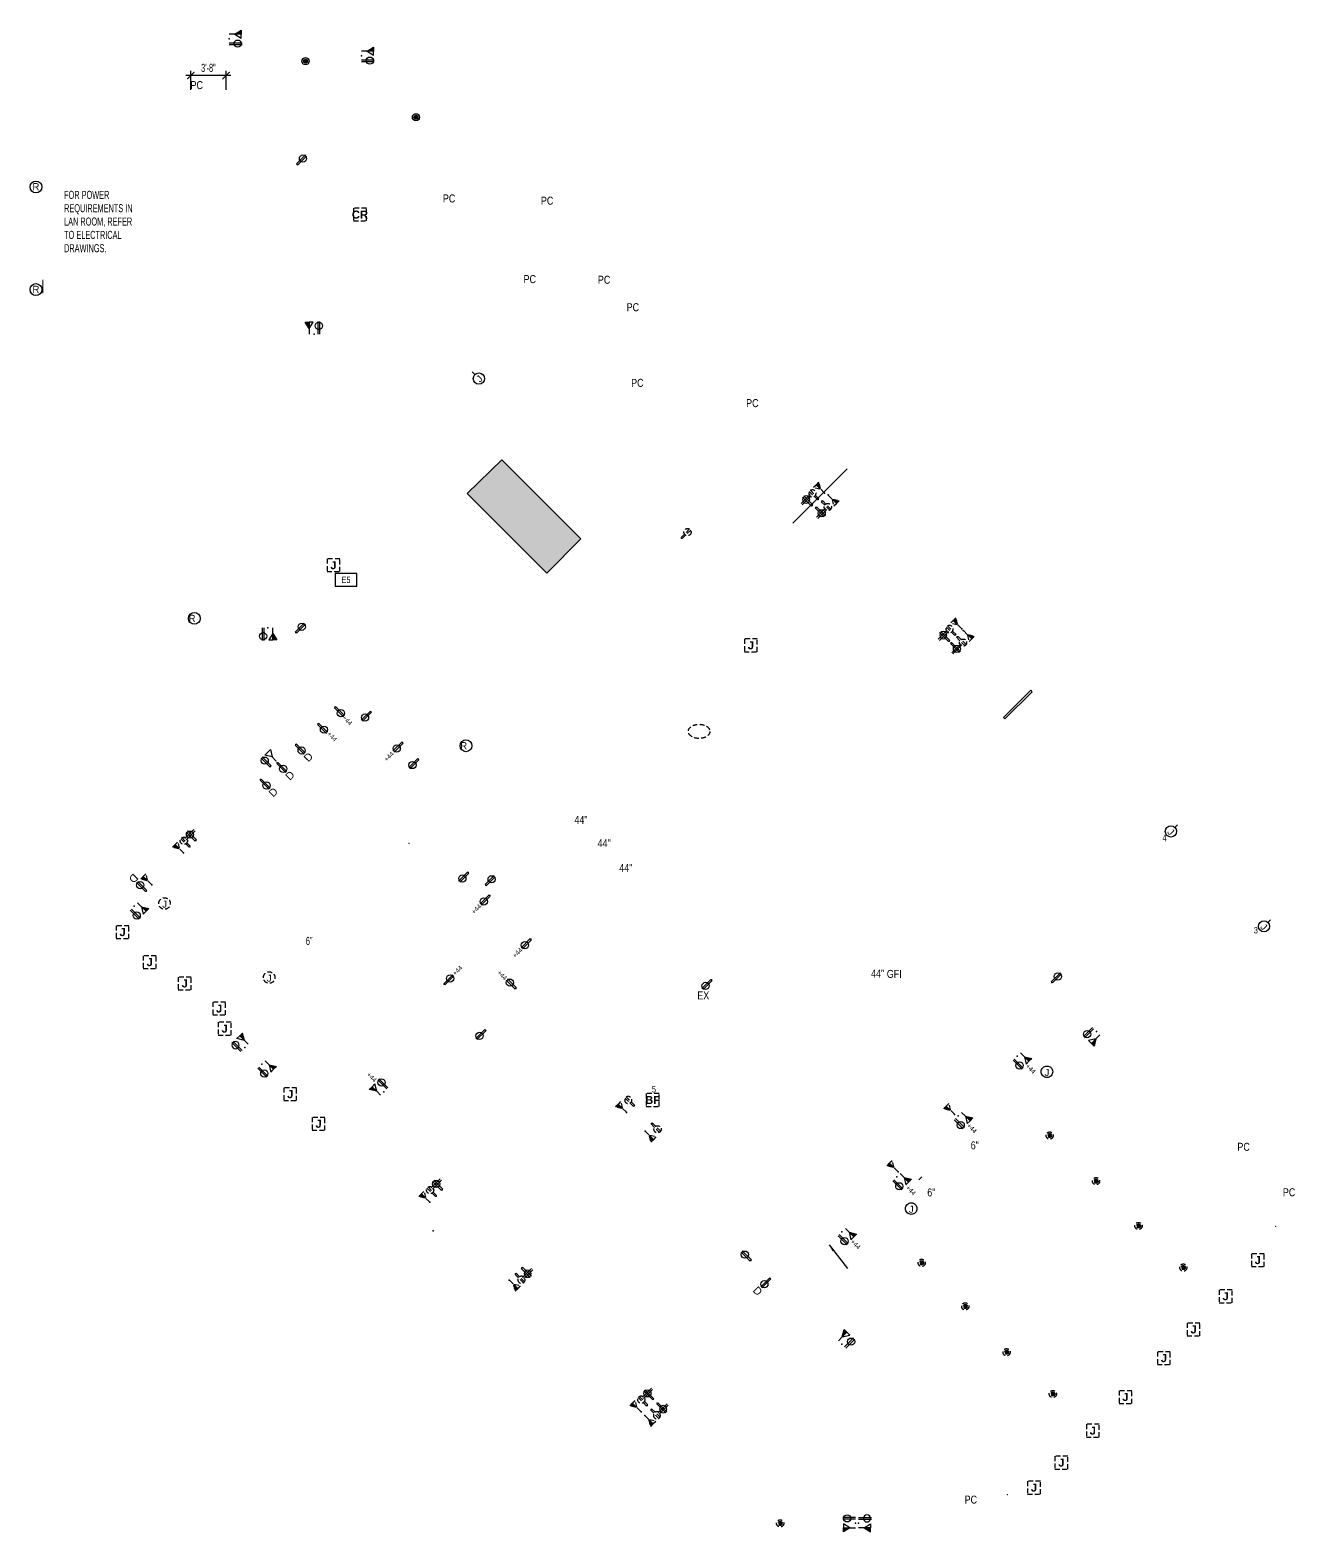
# Model space of a CAD drawing. Header units: inches. Extents: x -180 to 3015, y -3678 to 1043.
# Drawn here: x 1435 to 3015, y -834 to 1043 of the extents above; entities that cross this region are included whole.
import ezdxf
from ezdxf.enums import TextEntityAlignment as Align

# ---------------------------------------------------------------- set-up
doc = ezdxf.new("R2010")
doc.units = ezdxf.units.IN
doc.header["$LTSCALE"] = 96
doc.header["$MEASUREMENT"] = 0
for name, pattern in [('HIDDEN', [0.375, 0.25, -0.125]), ('HIDDEN2', [0.1875, 0.125, -0.0625]), ('HIDDEN4', [0.09375, 0.0625, -0.03125])]:
    doc.linetypes.add(name, pattern=pattern)
for name, color, linetype in [('A-Anno-PwrS', 7, 'Continuous'), ('A-Powr-Demo', 1, 'HIDDEN4'), ('A-Powr-Exst', 1, 'Continuous'), ('Legend 300$0$A-Anno-PwrS', 7, 'Continuous')]:
    doc.layers.add(name, color=color, linetype=linetype)
for name, color, linetype, lineweight in [('Door-Main', 7, 'Continuous', 15), ('Electrical-Devices', 7, 'Continuous', 30), ('Electrical-Power_Com', 7, 'Continuous', 30), ('Furniture-Main', 7, 'Continuous', 15)]:
    doc.layers.add(name, color=color, linetype=linetype, lineweight=lineweight)
doc.layers.add('Viewport', color=14, linetype='Continuous', plot=False)
doc.styles.add('Arial', font='arial.ttf')
doc.styles.add('Geneva', font='')
doc.styles.add('Helvetica', font='')
doc.styles.add('Legend 300$0$XFINE_1-8', font='ARIALN.TTF', dxfattribs={"width": 0.8, "height": 8})
doc.styles.add('OTJ_Title1', font='arialbd.ttf')
doc.styles.add('XFINE_0', font='ARIALN.TTF', dxfattribs={"width": 0.8})
doc.styles.add('XFINE_1-8', font='ARIALN.TTF', dxfattribs={"width": 0.8, "height": 10})
doc.styles.get('Geneva').set_extended_font_data('Geneva')
doc.styles.get('Helvetica').set_extended_font_data('Helvetica')
doc.dimstyles.new('OTJ_1-8', dxfattribs={"dimscale": 96, "dimtxt": 0.09375, "dimasz": 0.09375, "dimexe": 0.0625, "dimexo": 0.15625, "dimgap": 0.046875, "dimtad": 1, "dimdec": 1, "dimzin": 3, "dimdsep": 46, "dimlunit": 4, "dimtxsty": 'XFINE_1-8', "dimblk": 'ARCHTICK', "dimcen": 0.09, "dimdle": 0.0625, "dimclrd": 15, "dimclre": 15, "dimclrt": 7, "dimadec": 0, "dimazin": 0, "dimtfac": 0.75, "dimtdec": 1, "dimtix": 1, "dimtmove": 1, "dimatfit": 3, "dimfxl": 1, "dimfrac": 1, "dimtolj": 1, "dimtzin": 0, "dimarcsym": 0})

# ---------------------------------------------------------------- blocks, each defined once
blk = doc.blocks.new('Power_Duplex')
at = {"color": 0}
for p, q in [((-1.044808, 0), (-1.044808, -15.942528)), ((1, 0), (1.000576, -15.942528))]:
    blk.add_line(p, q, dxfattribs=at)
blk.add_circle((0.000576, -10.442528), 4.5, dxfattribs=at)
blk.add_point((0, 0), dxfattribs=at)
blk = doc.blocks.new('Power_Duplex_TeleData')
at = {"linetype": 'Continuous', "lineweight": 0}
blk.add_hatch(color=7, dxfattribs=at).paths.add_polyline_path([(6, -14.9), (6, -6.9), (11, -14.9)])
at = {"color": 0}
for p, q in [((-7, 0), (-7, -15.9)), ((-5, 0), (-5, -15.9)), ((6, -6.9), (6, 0))]:
    blk.add_line(p, q, dxfattribs=at)
at = {"color": 0, "flags": 128}
for points in [[(6, -14.9), (6, -6.9), (1, -14.9)], [(6, -14.9), (6, -6.9), (11, -14.9)]]:
    blk.add_lwpolyline(points, close=True, dxfattribs=at)
at = {"color": 0}
blk.add_circle((-6, -10.4), 4.5, dxfattribs=at)
blk.add_point((0, 0), dxfattribs=at)
blk = doc.blocks.new('Power_Quad')
at = {"color": 0}
for p, q in [((-1, 0), (-1, -15.9)), ((1, 0), (1, -15.9)), ((-8, -9.3), (7.9, -9.3)), ((-8, -11.4), (7.9, -11.4))]:
    blk.add_line(p, q, dxfattribs=at)
blk.add_circle((0, -10.4), 4.5, dxfattribs=at)
blk.add_point((0, 0), dxfattribs=at)
blk = doc.blocks.new('Power_Duplex-C')
at = {"color": 0}
for p, q in [((-1.044808, 0), (-1.044808, -15.942528)), ((1, 0), (1, -15.942528))]:
    blk.add_line(p, q, dxfattribs=at)
blk.add_circle((0.000576, -10.442528), 4.5, dxfattribs=at)
blk.add_point((0, 0), dxfattribs=at)
blk = doc.blocks.new('Power_TeleData')
at = {"linetype": 'Continuous', "lineweight": 0}
blk.add_hatch(color=7, dxfattribs=at).paths.add_polyline_path([(0, -14.9), (0, -6.9), (5, -14.9)])
at = {"color": 0}
blk.add_line((0, -6.9), (0, 0), dxfattribs=at)
at = {"color": 0, "flags": 128}
for points in [[(0, -14.9), (0, -6.9), (-5, -14.9)], [(0, -14.9), (0, -6.9), (5, -14.9)]]:
    blk.add_lwpolyline(points, close=True, dxfattribs=at)
at = {"color": 0}
blk.add_point((0, 0), dxfattribs=at)
blk = doc.blocks.new('*U37')
at = {"layer": 'Electrical-Power_Com', "color": 0}
blk.add_line((855.4, 582.7), (852.2, 586), dxfattribs=at)
blk.add_circle((860.4, 577.7), 7, dxfattribs=at)
at = {"layer": 'Electrical-Power_Com', "color": 0, "insert": (855.8, 578.6), "char_height": 8.59, "attachment_point": 1, "rotation": 44.4543, "line_spacing_factor": 0.967741, "style": 'Arial'}
blk.add_mtext('J', dxfattribs=at)
blk = doc.blocks.new('*U38')
at = {"layer": 'Electrical-Power_Com', "color": 0}
blk.add_line((1729.9, 16.7), (1733.2, 20), dxfattribs=at)
blk.add_circle((1725, 11.8), 7, dxfattribs=at)
at = {"layer": 'Electrical-Power_Com', "color": 0, "insert": (1725.8, 16.4), "char_height": 8.59, "attachment_point": 1, "rotation": 314.4543, "line_spacing_factor": 0.967741, "style": 'Arial'}
blk.add_mtext('J', dxfattribs=at)
blk = doc.blocks.new('*U39')
at = {"layer": 'Electrical-Power_Com', "color": 0}
blk.add_line((1848.9, -100.3), (1852.2, -97), dxfattribs=at)
blk.add_circle((1844, -105.2), 7, dxfattribs=at)
at = {"layer": 'Electrical-Power_Com', "color": 0, "insert": (1844.8, -100.6), "char_height": 8.59, "attachment_point": 1, "rotation": 314.4543, "line_spacing_factor": 0.967741, "style": 'Arial'}
blk.add_mtext('J', dxfattribs=at)
blk = doc.blocks.new('Power_Tele')
at = {"layer": 'Electrical-Power_Com', "color": 0}
blk.add_line((0, -6.9), (0, 0), dxfattribs=at)
at = {"layer": 'Electrical-Power_Com', "color": 0, "flags": 128}
blk.add_lwpolyline([(5, -14.9), (-5, -14.9), (0, -6.9)], close=True, dxfattribs=at)
at = {"layer": 'Electrical-Power_Com', "color": 0, "linetype": 'Continuous', "lineweight": 5}
blk.add_point((0, 0), dxfattribs=at)
blk = doc.blocks.new('Power_Duplex Dedicated')
at = {"color": 0}
for p, q in [((-1, 0), (-1, -15.9)), ((1, 0), (1, -15.9))]:
    blk.add_line(p, q, dxfattribs=at)
blk.add_circle((0, -10.4), 4.5, dxfattribs=at)
blk.add_point((0, 0), dxfattribs=at)
at = {"color": 0, "insert": (0, -17.5), "char_height": 9.54, "attachment_point": 2, "line_spacing_factor": 0.967741, "style": 'Arial'}
blk.add_mtext('D', dxfattribs=at)
blk = doc.blocks.new('Power Core Drill')
at = {"linetype": 'Continuous', "lineweight": 0}
h = blk.add_hatch(color=7, dxfattribs=at)
edge = h.paths.add_edge_path()
edge.add_arc((0, 0), 2.5, 0, 360)
at = {"color": 0}
for radius in [4.5, 2.5]:
    blk.add_circle((0, 0), radius, dxfattribs=at)
blk = doc.blocks.new('A$C63DA0F89')
at = {"color": 0, "linetype": 'HIDDEN', "lineweight": -2, "ltscale": 0.25}
blk.add_lwpolyline([(8.8, 0), (24.8, 0), (24.8, 16), (8.8, 16)], close=True, dxfattribs=at)
at = {"color": 0, "linetype": 'ByBlock', "lineweight": -2, "style": 'OTJ_Title1', "flags": 8}
blk.add_attdef('CODE', text='', height=8, dxfattribs=at).set_placement((16.8, 8), align=Align.MIDDLE)
blk = doc.blocks.new('_ArchTick')
at = {"color": 0, "linetype": 'ByBlock', "const_width": 0.15}
blk.add_lwpolyline([(-0.5, -0.5), (0.5, 0.5)], dxfattribs=at)
blk = doc.blocks.new('multi-note')
at = {"color": 4}
blk.add_lwpolyline([(-1.67, -1), (1.67, -1), (1.67, 1), (-1.67, 1)], close=True, dxfattribs=at)
at = {"color": 0, "style": 'XFINE_0', "width": 0.8}
blk.add_attdef('MULTI-NOTE', text='', height=1, dxfattribs=at).set_placement((0, 0), align=Align.MIDDLE_CENTER)
blk = doc.blocks.new('*D46')
at = {"layer": 'A-Anno-PwrS', "color": 15, "lineweight": -2, "transparency": 16777216}
for p, q in [((1686, 986.3), (1630, 986.3)), ((1636, 968.4), (1636, 992.3)), ((1680, 968.4), (1680, 992.3))]:
    blk.add_line(p, q, dxfattribs=at)
at = {"layer": 'DefPoints', "color": 0, "transparency": 16777216}
for p in [(1636, 986.3), (1636, 953.4), (1680, 953.4)]:
    blk.add_point(p, dxfattribs=at)
at = {"layer": 'A-Anno-PwrS', "color": 15, "lineweight": -2, "transparency": 16777216, "xscale": 9, "yscale": 9, "zscale": 9, "rotation": 180}
blk.add_blockref('_ArchTick', (1636, 986.3), dxfattribs=at)
at = {"layer": 'A-Anno-PwrS', "color": 15, "lineweight": -2, "transparency": 16777216, "xscale": 9, "yscale": 9, "zscale": 9}
blk.add_blockref('_ArchTick', (1680, 986.3), dxfattribs=at)
at = {"layer": 'A-Anno-PwrS', "color": 7, "transparency": 16777216, "insert": (1658, 995.9), "char_height": 10, "attachment_point": 5, "style": 'XFINE_1-8'}
blk.add_mtext('\\A1;3\'-8"', dxfattribs=at)

msp = doc.modelspace()

# ---------------------------------------------------------------- hatches: boundary and pattern name
msp.add_hatch(color=11).paths.add_polyline_path([(2024.72, 506.21), (1981.2, 464.16), (2080.68, 364.35), (2123.43, 407.3)])

# ---------------------------------------------------------------- linework, layer by layer
msp.add_line((2549.28, -389.59), (2545.5, -393.37))
at = {"color": 0, "linetype": 'Continuous', "lineweight": 5}
msp.add_point((1908.78, 26.85), dxfattribs=at)
at = {"color": 0}
msp.add_point((1938.64, -457.22), dxfattribs=at)
at = {"layer": 'A-Powr-Demo', "flags": 128}
for points in [[(1596.03, -48.28, -0.4142136), (1603.23, -41.08, -0.4142136), (1610.43, -48.28, -0.4142136), (1603.23, -55.48, -0.4142136)], [(1726.72, -140.8, -0.4142136), (1733.92, -133.6, -0.4142136), (1741.12, -140.8, -0.4142136), (1733.92, -148, -0.4142136)]]:
    msp.add_lwpolyline(points, format="xyb", close=True, dxfattribs=at)
at = {"layer": 'A-Powr-Demo'}
msp.add_ellipse((2271.02, 166.83), major_axis=(13.52, 0), ratio=0.6529214, dxfattribs=at)
at = {"layer": 'A-Powr-Exst'}
for centre in [(1442.56, 847.11), (1442.56, 718.87), (1640.44, 308.03), (1979.79, 148.83)]:
    msp.add_circle(centre, 7.39, dxfattribs=at)
at = {"layer": 'Door-Main'}
msp.add_line((1451.29, 714.43), (1451.29, 731.18), dxfattribs=at)
at = {"layer": 'Electrical-Devices', "flags": 128}
for points in [[(2698.34, -258.52, -0.4142136), (2705.54, -251.32, -0.4142136), (2712.74, -258.52, -0.4142136), (2705.54, -265.72, -0.4142136)], [(2528.79, -429.52, -0.4142136), (2535.99, -422.32, -0.4142136), (2543.19, -429.52, -0.4142136), (2535.99, -436.72, -0.4142136)]]:
    msp.add_lwpolyline(points, format="xyb", close=True, dxfattribs=at)
at = {"layer": 'Electrical-Power_Com', "color": 0, "linetype": 'Continuous', "lineweight": 5}
for p in [(2991.1, -451.58), (2656.04, -786.82)]:
    msp.add_point(p, dxfattribs=at)
at = {"layer": 'Furniture-Main', "color": 0}
msp.add_line((2388.27, 427.03), (2456.17, 494.9), dxfattribs=at)
msp.add_lwpolyline([(2686.98, 216.43), (2653.05, 182.49), (2651.28, 184.25), (2685.22, 218.2)], close=True, dxfattribs=at)
at = {"layer": 'Viewport'}
msp.add_lwpolyline([(2024.72, 506.21), (1981.2, 464.16), (2080.68, 364.35), (2123.43, 407.3)], close=True, dxfattribs=at)

# ---------------------------------------------------------------- block references
at = {"layer": 'A-Anno-PwrS', "xscale": 8, "yscale": 8, "zscale": 8}
msp.add_blockref('multi-note', (1829.86, 356.23), dxfattribs=at).add_auto_attribs({'MULTI-NOTE': 'E5'})
at = {"layer": 'A-Powr-Demo', "linetype": 'HIDDEN2', "lineweight": -3}
ref = msp.add_blockref('A$C63DA0F89', (1830.53, 804.6), dxfattribs=at)
ref.add_attrib('CODE', 'CR', dxfattribs={"layer": '0', "color": 0, "linetype": 'ByBlock', "lineweight": -2, "height": 10, "style": 'OTJ_Title1', "flags": 8}).set_placement((1847.32, 812.6), align=Align.MIDDLE)
at = {"layer": 'A-Powr-Demo'}
for name, p in [('*U37', (1135.44, 29.97)), ('Power Core Drill', (2766.93, -395.18)), ('Power Core Drill', (2819.93, -451.18)), ('Power Core Drill', (2549.07, -497.28)), ('Power Core Drill', (2875.93, -503.18)), ('Power Core Drill', (2603.52, -551.72)), ('Power Core Drill', (2655.17, -608.97)), ('Power Core Drill', (2712.94, -661.14)), ('Power Core Drill', (2372.29, -822.82))]:
    msp.add_blockref(name, p, dxfattribs=at)
at = {"layer": 'A-Powr-Demo', "extrusion": (0, 0, -1), "zscale": -1}
for name, p, rotation in [('Power_Duplex-C', (-2419.94, 456.74), 135.0068318073287), ('Power_TeleData', (-2427.76, 464.41), 135.0068318073287), ('Power_Duplex-C', (-2591.23, 287.28), 135.0068318073296), ('Power_TeleData', (-2599.05, 294.95), 135.0068318073296), ('Power_TeleData', (-2033.9, -518.74), 315.0002623976089), ('Power_Duplex-C', (-2041.72, -511.07), 315.0002623976089), ('Power_TeleData', (-2203.16, -688), 314.9999247788761), ('Power_Duplex-C', (-2210.98, -680.33), 314.9999247788761)]:
    msp.add_blockref(name, p, dxfattribs=dict(at, rotation=rotation))
at = {"layer": 'A-Powr-Demo'}
for name, p, rotation in [('Power_Duplex-C', (2424.43, 454.45), 45.00683180747608), ('Power_TeleData', (2432.11, 462.27), 45.00683180747608), ('Power_Duplex', (2249.15, 408.42), 134.9999999999263), ('Power_Duplex-C', (2593.38, 285.12), 45.00683180747703), ('Power_TeleData', (2601.05, 292.94), 45.00683180747703), ('Power_TeleData', (1626.99, 14.88), 225.0000000000737), ('Power_Duplex-C', (1634.66, 22.7), 225.0000000000737), ('Power_TeleData', (1587.2, -24.91), 225.0000000000737), ('Power_TeleData', (2180.32, -309.41), 225.0000000000737), ('Power_TeleData', (2590.25, -311.82), 225.0000000000721), ('Power_Duplex', (2211.7, -323), 44.99792991615411), ('Power Core Drill', (2708.93, -338.18), 270), ('Power_TeleData', (2519.58, -383.41), 225.0000000000721), ('Power_TeleData', (1934.68, -421.65), 225.0000000000737), ('Power_Duplex-C', (1942.36, -413.83), 225.0000000000737), ('Power_TeleData', (2198.46, -683.3), 224.9999247788761), ('Power_Duplex-C', (2206.14, -675.49), 224.9999247788761)]:
    msp.add_blockref(name, p, dxfattribs=dict(at, rotation=rotation))
at = {"layer": 'A-Powr-Demo', "linetype": 'HIDDEN2', "lineweight": -3}
ref = msp.add_blockref('A$C63DA0F89', (1797.35, 366.4), dxfattribs=at)
ref.add_attrib('CODE', 'J', dxfattribs={"layer": '0', "color": 0, "linetype": 'ByBlock', "lineweight": -2, "height": 10, "style": 'OTJ_Title1', "flags": 8}).set_placement((1814.14, 374.4), align=Align.MIDDLE)
ref = msp.add_blockref('A$C63DA0F89', (2318.84, 266.26), dxfattribs=at)
ref.add_attrib('CODE', 'J', dxfattribs={"layer": '0', "color": 0, "linetype": 'ByBlock', "lineweight": -2, "height": 10, "style": 'OTJ_Title1', "flags": 8}).set_placement((2335.63, 274.26), align=Align.MIDDLE)
ref = msp.add_blockref('A$C63DA0F89', (1533.92, -92.08), dxfattribs=at)
ref.add_attrib('CODE', 'J', dxfattribs={"layer": '0', "color": 0, "linetype": 'ByBlock', "lineweight": -2, "height": 10, "style": 'OTJ_Title1', "flags": 8}).set_placement((1550.71, -84.08), align=Align.MIDDLE)
ref = msp.add_blockref('A$C63DA0F89', (1567.83, -129.58), dxfattribs=at)
ref.add_attrib('CODE', 'J', dxfattribs={"layer": '0', "color": 0, "linetype": 'ByBlock', "lineweight": -2, "height": 10, "style": 'OTJ_Title1', "flags": 8}).set_placement((1584.62, -121.58), align=Align.MIDDLE)
ref = msp.add_blockref('A$C63DA0F89', (1611.57, -156.22), dxfattribs=at)
ref.add_attrib('CODE', 'J', dxfattribs={"layer": '0', "color": 0, "linetype": 'ByBlock', "lineweight": -2, "height": 10, "style": 'OTJ_Title1', "flags": 8}).set_placement((1628.36, -148.22), align=Align.MIDDLE)
ref = msp.add_blockref('A$C63DA0F89', (1654.57, -187.57), dxfattribs=at)
ref.add_attrib('CODE', 'J', dxfattribs={"layer": '0', "color": 0, "linetype": 'ByBlock', "lineweight": -2, "height": 10, "style": 'OTJ_Title1', "flags": 8}).set_placement((1671.36, -179.57), align=Align.MIDDLE)
ref = msp.add_blockref('A$C63DA0F89', (1661.47, -212.66), dxfattribs=at)
ref.add_attrib('CODE', 'J', dxfattribs={"layer": '0', "color": 0, "linetype": 'ByBlock', "lineweight": -2, "height": 10, "style": 'OTJ_Title1', "flags": 8}).set_placement((1678.26, -204.66), align=Align.MIDDLE)
ref = msp.add_blockref('A$C63DA0F89', (1743.36, -294.55), dxfattribs=at)
ref.add_attrib('CODE', 'J', dxfattribs={"layer": '0', "color": 0, "linetype": 'ByBlock', "lineweight": -2, "height": 10, "style": 'OTJ_Title1', "flags": 8}).set_placement((1760.16, -286.55), align=Align.MIDDLE)
at = {"layer": 'A-Powr-Demo', "xscale": -1}
for name, p, rotation in [('Power_Duplex', (2189.87, -301.17), 225.0020700838458), ('Power_TeleData', (2203.47, -332.55), 44.99999999992614)]:
    msp.add_blockref(name, p, dxfattribs=dict(at, rotation=rotation))
at = {"layer": 'A-Powr-Demo', "linetype": 'HIDDEN2', "lineweight": -3}
ref = msp.add_blockref('A$C63DA0F89', (2196.12, -301.79), dxfattribs=at)
ref.add_attrib('CODE', 'BF', dxfattribs={"layer": '0', "color": 0, "linetype": 'ByBlock', "lineweight": -2, "height": 10, "style": 'OTJ_Title1', "flags": 8}).set_placement((2212.91, -293.79), align=Align.MIDDLE)
ref = msp.add_blockref('A$C63DA0F89', (1778.77, -331.57), dxfattribs=at)
ref.add_attrib('CODE', 'J', dxfattribs={"layer": '0', "color": 0, "linetype": 'ByBlock', "lineweight": -2, "height": 10, "style": 'OTJ_Title1', "flags": 8}).set_placement((1795.56, -323.57), align=Align.MIDDLE)
ref = msp.add_blockref('A$C63DA0F89', (2952.11, -501.91), dxfattribs=at)
ref.add_attrib('CODE', 'J', dxfattribs={"layer": '0', "color": 0, "linetype": 'ByBlock', "lineweight": -2, "height": 10, "style": 'OTJ_Title1', "flags": 8}).set_placement((2968.9, -493.91), align=Align.MIDDLE)
ref = msp.add_blockref('A$C63DA0F89', (2911.95, -547.07), dxfattribs=at)
ref.add_attrib('CODE', 'J', dxfattribs={"layer": '0', "color": 0, "linetype": 'ByBlock', "lineweight": -2, "height": 10, "style": 'OTJ_Title1', "flags": 8}).set_placement((2928.74, -539.07), align=Align.MIDDLE)
ref = msp.add_blockref('A$C63DA0F89', (2871.94, -588.57), dxfattribs=at)
ref.add_attrib('CODE', 'J', dxfattribs={"layer": '0', "color": 0, "linetype": 'ByBlock', "lineweight": -2, "height": 10, "style": 'OTJ_Title1', "flags": 8}).set_placement((2888.73, -580.57), align=Align.MIDDLE)
ref = msp.add_blockref('A$C63DA0F89', (2834.79, -624.43), dxfattribs=at)
ref.add_attrib('CODE', 'J', dxfattribs={"layer": '0', "color": 0, "linetype": 'ByBlock', "lineweight": -2, "height": 10, "style": 'OTJ_Title1', "flags": 8}).set_placement((2851.58, -616.43), align=Align.MIDDLE)
ref = msp.add_blockref('A$C63DA0F89', (2786.77, -672.99), dxfattribs=at)
ref.add_attrib('CODE', 'J', dxfattribs={"layer": '0', "color": 0, "linetype": 'ByBlock', "lineweight": -2, "height": 10, "style": 'OTJ_Title1', "flags": 8}).set_placement((2803.56, -664.99), align=Align.MIDDLE)
ref = msp.add_blockref('A$C63DA0F89', (2746.01, -715), dxfattribs=at)
ref.add_attrib('CODE', 'J', dxfattribs={"layer": '0', "color": 0, "linetype": 'ByBlock', "lineweight": -2, "height": 10, "style": 'OTJ_Title1', "flags": 8}).set_placement((2762.8, -707), align=Align.MIDDLE)
ref = msp.add_blockref('A$C63DA0F89', (2706.75, -754.91), dxfattribs=at)
ref.add_attrib('CODE', 'J', dxfattribs={"layer": '0', "color": 0, "linetype": 'ByBlock', "lineweight": -2, "height": 10, "style": 'OTJ_Title1', "flags": 8}).set_placement((2723.54, -746.91), align=Align.MIDDLE)
ref = msp.add_blockref('A$C63DA0F89', (2672.55, -786.18), dxfattribs=at)
ref.add_attrib('CODE', 'J', dxfattribs={"layer": '0', "color": 0, "linetype": 'ByBlock', "lineweight": -2, "height": 10, "style": 'OTJ_Title1', "flags": 8}).set_placement((2689.34, -778.18), align=Align.MIDDLE)
at = {"layer": 'A-Powr-Exst'}
for name, p, rotation in [('Power_Duplex_TeleData', (1684.07, 1032.18), 90), ('Power_Duplex_TeleData', (1849.24, 1010.96), 90), ('Power_Duplex', (1768.72, 875.18), 135.0000000000734), ('Power_Duplex_TeleData', (1789.99, 663.22), 180), ('Power_Quad', (2416.82, 446.68), 45.00683180747608), ('Power_Duplex', (1767.21, 290.18), 134.9979299161541), ('Power_Quad', (2585.77, 277.36), 45.00683180747703), ('Power_Duplex', (1816.09, 197.06), 45.00000000007409), ('Power_Duplex', (1861.04, 191.43), 314.9999999999271), ('Power_Duplex', (1794.99, 176.35), 45.00000000007409), ('Power_Duplex Dedicated', (1767.08, 150.4), 44.99999999999065), ('Power_Duplex', (1900.59, 152.87), 314.9999999999271), ('Power_Duplex', (1735.68, 122.9), 224.999999999926), ('Power_Tele', (1742.42, 129.94), 224.9999999999999), ('Power_Duplex', (1920.3, 132.17), 314.9999999999271), ('Power_Duplex Dedicated', (1744.08, 127.4), 44.99999999999065), ('Power_Duplex Dedicated', (1723.2, 106.52), 44.99999999999065), ('Power_Quad', (1642.28, 30.47), 225.0000000000737), ('Power_Duplex Dedicated', (1580.22, -32.65), 224.9999999999955), ('Power_Duplex', (1982.64, -9.61), 314.999999999926), ('Power_Duplex', (2004.4, -25.37), 134.9979299161541), ('Power_Duplex', (2009.44, -38.26), 314.999999999926), ('Power_Duplex_TeleData', (1565.34, -51.6), 45.00000000000005), ('Power_Duplex', (2060.79, -92.91), 314.999999999926), ('Power_Duplex', (1952.65, -149.24), 134.9999999999261), ('Power_Duplex', (2042.02, -154.53), 224.999999999926), ('Power_Duplex', (2286.44, -143.82), 314.9979299161541), ('Power_Duplex', (2711.71, -146.81), 134.9979299161541), ('Power_Duplex', (2004.09, -206.33), 314.9979299161541), ('Power_Duplex_TeleData', (2767.43, -208.32), 314.9999999999263), ('Power_Duplex_TeleData', (1724.67, -249.13), 45.00000000000005), ('Power_Duplex_TeleData', (2668.21, -239.1), 45.00000000007444), ('Power_Duplex_TeleData', (1877.34, -283.44), 225.0000000000001), ('Power_Duplex_TeleData', (2594.71, -313.45), 45.00000000007444), ('Power_Quad', (1949.97, -406.06), 225.0000000000737), ('Power_Duplex_TeleData', (2517.98, -390), 45.00000000007444), ('Power_Duplex_TeleData', (2449.48, -458.5), 45.00000000007444), ('Power_Duplex', (2335.53, -494.39), 224.9979299161542), ('Power_Duplex Dedicated', (2359.91, -516.65), 315.0000000000692), ('Power_Duplex_TeleData', (2449.29, -598.82), 134.9999999999263), ('Power_Quad', (2213.75, -667.72), 224.9999247788761), ('Power_Duplex_TeleData', (2466.34, -822.54), 270)]:
    msp.add_blockref(name, p, dxfattribs=dict(at, rotation=rotation))
for name, p in [('Power Core Drill', (1779.29, 1004.18)), ('Power Core Drill', (1917.29, 934.18)), ('Power_Duplex_TeleData', (1732.29, 296.12)), ('*U38', (1135.44, 29.97)), ('*U39', (1132.71, 28.39))]:
    msp.add_blockref(name, p, dxfattribs=at)
at = {"layer": 'A-Powr-Exst', "extrusion": (0, 0, -1), "zscale": -1}
for p, rotation in [((-2412.17, 449.13), 135.0068318073287), ((-2583.46, 279.66), 135.0068318073296), ((-2049.48, -503.46), 315.0002623976089), ((-2218.74, -672.71), 314.9999247788761)]:
    msp.add_blockref('Power_Quad', p, dxfattribs=dict(at, rotation=rotation))
at = {"layer": 'A-Powr-Exst', "xscale": -1}
for p, rotation in [((1703.52, -228.38), 225), ((2470.33, -822.54), 90)]:
    msp.add_blockref('Power_Duplex_TeleData', p, dxfattribs=dict(at, rotation=rotation))

# ---------------------------------------------------------------- texts
at = {"layer": 'A-Anno-PwrS', "char_height": 10, "attachment_point": 1, "style": 'XFINE_1-8'}
for s, insert, width in [('FOR POWER  REQUIREMENTS IN \\PLAN ROOM, REFER TO ELECTRICAL DRAWINGS.', (1477.73, 842.23), 95.6215), ('6"', (1779.7, -89.99), 568.2969)]:
    msp.add_mtext(s, dxfattribs=dict(at, insert=insert, width=width))
at = {"layer": 'A-Powr-Demo', "style": 'XFINE_1-8', "width": 0.8}
for s, p in [('4', (2849.74, 29.64)), ('3', (2963.94, -85.58)), ('5', (2212.02, -284.32))]:
    msp.add_text(s, height=8, rotation=359.91566, dxfattribs=at).set_placement(p)
at = {"layer": 'A-Powr-Demo', "char_height": 10, "width": 13.0045, "style": 'Legend 300$0$XFINE_1-8'}
for insert, attachment_point in [((1635.66, 979.38), 1), ((1950.91, 837.75), 1), ((2088.91, 834.95), 3), ((2051.72, 736.94), 1), ((2160.09, 736.14), 3), ((2196.02, 701.84), 3), ((2201.64, 607.33), 3), ((2345.26, 582.01), 3), ((2943.49, -347.28), 1), ((3000.27, -404.06), 1), ((2602.71, -788.14), 1)]:
    msp.add_mtext('{\\fArial|b0|i0|c0|p34;PC}', dxfattribs=dict(at, insert=insert, attachment_point=attachment_point))
at = {"layer": 'A-Powr-Exst'}
for s, insert, char_height, attachment_point, line_spacing_factor, style in [(' R ', (1440.79, 851.89), 9, 2, 1.057281, 'Geneva'), (' R ', (1440.79, 723.64), 9, 2, 1.057281, 'Geneva'), (' R ', (1635.9, 312.56), 9, 2, 1.057281, 'Geneva'), (' R ', (1975.25, 153.37), 9, 2, 1.057281, 'Geneva'), ('J', (1600.26, -49.15), 8.61, 4, 0.839796, 'Helvetica'), ('J', (1730.94, -141.67), 8.61, 4, 0.839796, 'Helvetica')]:
    msp.add_mtext(s, dxfattribs=dict(at, insert=insert, char_height=char_height, attachment_point=attachment_point, line_spacing_factor=line_spacing_factor, style=style))
at = {"layer": 'A-Powr-Exst', "insert": (2268.73, -158.08), "char_height": 10, "width": 567.6536, "attachment_point": 1, "style": 'Legend 300$0$XFINE_1-8'}
msp.add_mtext('{\\fArial|b0|i0|c0|p34;EX}', dxfattribs=at)
at = {"layer": 'Electrical-Devices', "char_height": 8.61, "attachment_point": 4, "line_spacing_factor": 0.839796, "style": 'Helvetica'}
for insert in [(2702.56, -259.39), (2533.01, -430.39)]:
    msp.add_mtext('J', dxfattribs=dict(at, insert=insert))
at = {"layer": 'Legend 300$0$A-Anno-PwrS', "char_height": 10, "attachment_point": 1, "style": 'Legend 300$0$XFINE_1-8'}
for s, insert, width in [('{\\fArial|b0|i0|c0|p34;44"}', (2115.23, 61.18), 567.6536), ('{\\fArial|b0|i0|c0|p34;44"}', (2144.21, 32.2), 567.6536), ('{\\fArial|b0|i0|c0|p34;44"}', (2171.2, 1.14), 567.6536), ('{\\fArial|b0|i0|c0|p34;44"}', (2485.86, -130.74), 567.6536), ('{\\fArial|b0|i0|c0|p34;GFI}', (2505.47, -131.23), 18.0061), ('{\\fArial|b0|i0|c0|p34;6"}', (2610.33, -345.46), 567.6536), ('{\\fArial|b0|i0|c0|p34;6"}', (2556.05, -404.27), 567.6536)]:
    msp.add_mtext(s, dxfattribs=dict(at, insert=insert, width=width))
at = {"layer": 'Viewport', "char_height": 5.727, "attachment_point": 1, "line_spacing_factor": 0.967741, "style": 'Arial'}
for insert, rotation in [((1828.71, 187.33), 314.9737), ((1809.75, 167.05), 314.9737), ((1876.61, 132.75), 44.9737), ((1985.89, -57.96), 45), ((2037.24, -112.61), 45), ((1962.33, -134.79), 45), ((2022.31, -130.98), 315), ((1859.35, -258.45), 315), ((2682.52, -247.98), 315), ((2609.02, -322.33), 315), ((2532.79, -399.87), 315), ((2463.79, -467.37), 315)]:
    msp.add_mtext('+44', dxfattribs=dict(at, insert=insert, rotation=rotation))

# ---------------------------------------------------------------- dimensions: what is measured, and where the dimension line sits
at = {"layer": 'A-Anno-PwrS'}
dim = msp.add_aligned_dim(p1=(1679.99, 953.38), p2=(1635.98, 953.38), distance=-32.93, dimstyle='OTJ_1-8', dxfattribs=at)
dim.commit()
dim.dimension.update_dxf_attribs({"geometry": '*D46', "text_midpoint": (1657.98, 995.91)})

# ---------------------------------------------------------------- leaders
msp.add_leader([(2433.32, -474.82), (2456.35, -504.51)], dimstyle='OTJ_1-8', override={"dimgap": 0.046875, "dimtad": 0})

doc.saveas('drawing.dxf')
